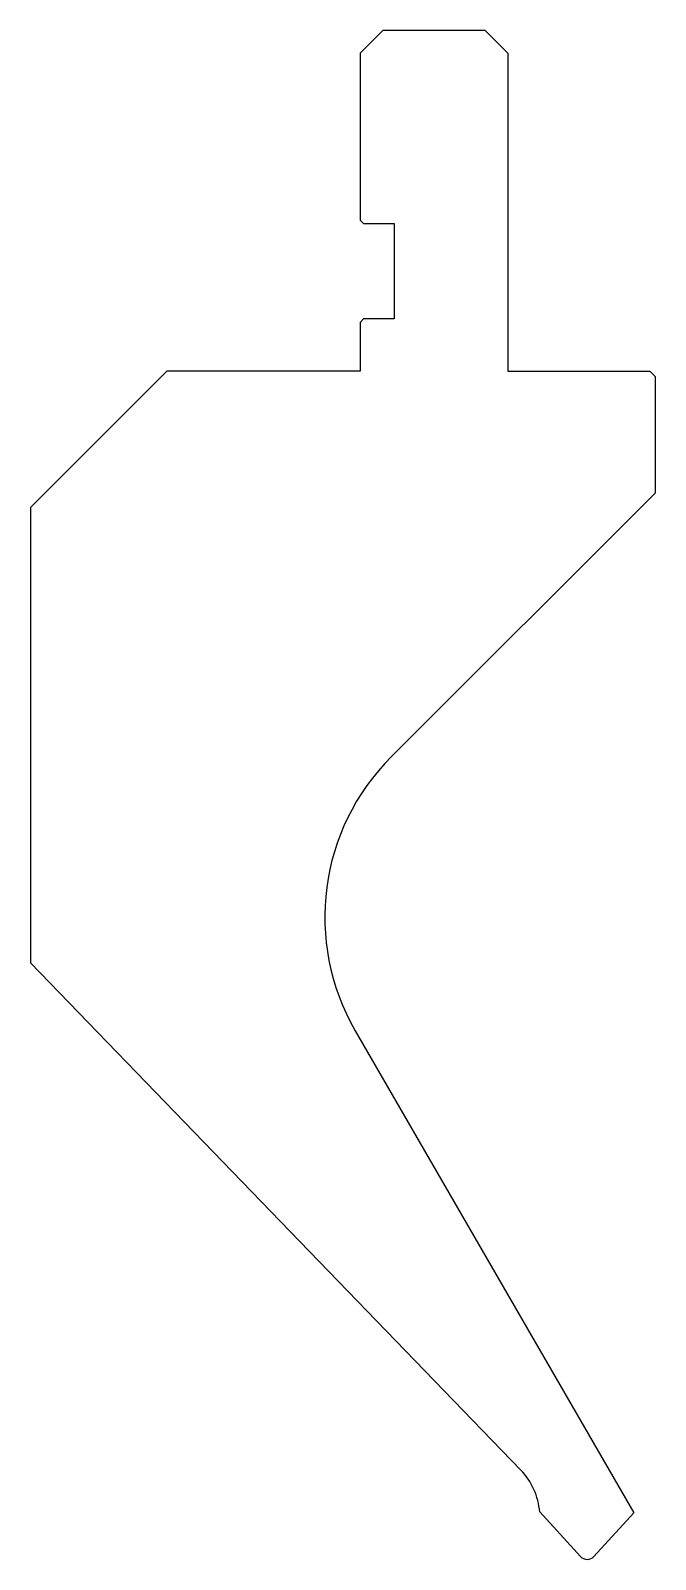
# Model space of a CAD drawing. Header units: metres. Extents: x -42 to 13, y -116 to 19.
import ezdxf

# ---------------------------------------------------------------- set-up
doc = ezdxf.new("R2010")
doc.units = ezdxf.units.M

msp = doc.modelspace()

# ---------------------------------------------------------------- linework, layer by layer
for p, q in [((-10.999992, 19.000014), (-12.999992, 17.000014)), ((-1.999992, 19.000014), (-10.999992, 19.000014)), ((0.000008, 17.000014), (-1.999992, 19.000014)), ((-12.999992, 17.000014), (-12.999992, 2.300014)), ((0.000008, 17.000014), (0.000008, -10.999986)), ((-12.999992, 2.300014), (-12.699992, 2.000014)), ((-12.699992, 2.000014), (-9.999992, 2.000014)), ((-9.999992, 2.000014), (-9.999992, -6.399986)), ((-12.699992, -6.399986), (-12.999992, -6.699986)), ((-12.999992, -6.699986), (-12.999992, -10.999986)), ((-9.999992, -6.399986), (-12.699992, -6.399986)), ((-29.999992, -10.999986), (-41.999992, -22.999986)), ((-12.999992, -10.999986), (-29.999992, -10.999986)), ((0.000008, -10.999986), (12.500008, -10.999986)), ((13.000008, -11.499986), (12.500008, -10.999986)), ((13.000008, -21.701714), (13.000008, -11.499986)), ((13.000008, -21.701714), (-10.242127, -44.94385)), ((-41.999992, -22.999986), (-41.999992, -63.096791)), ((1.152047, -107.782035), (-41.999992, -63.096791)), ((-13.4205, -69.085986), (11.101078, -111.558604)), ((6.410186, -115.390458), (2.816685, -111.46884)), ((11.101078, -111.558604), (7.58983, -115.390458))]:
    msp.add_line(p, q)
for centre, radius, start, end in [((3.900008, -59.085986), 20, 135, 210), ((-3.163992, -111.949986), 6, 4.599545, 44), ((7.000008, -114.849986), 0.8, 222.5, 317.5)]:
    msp.add_arc(centre, radius, start, end)

doc.saveas('drawing.dxf')
